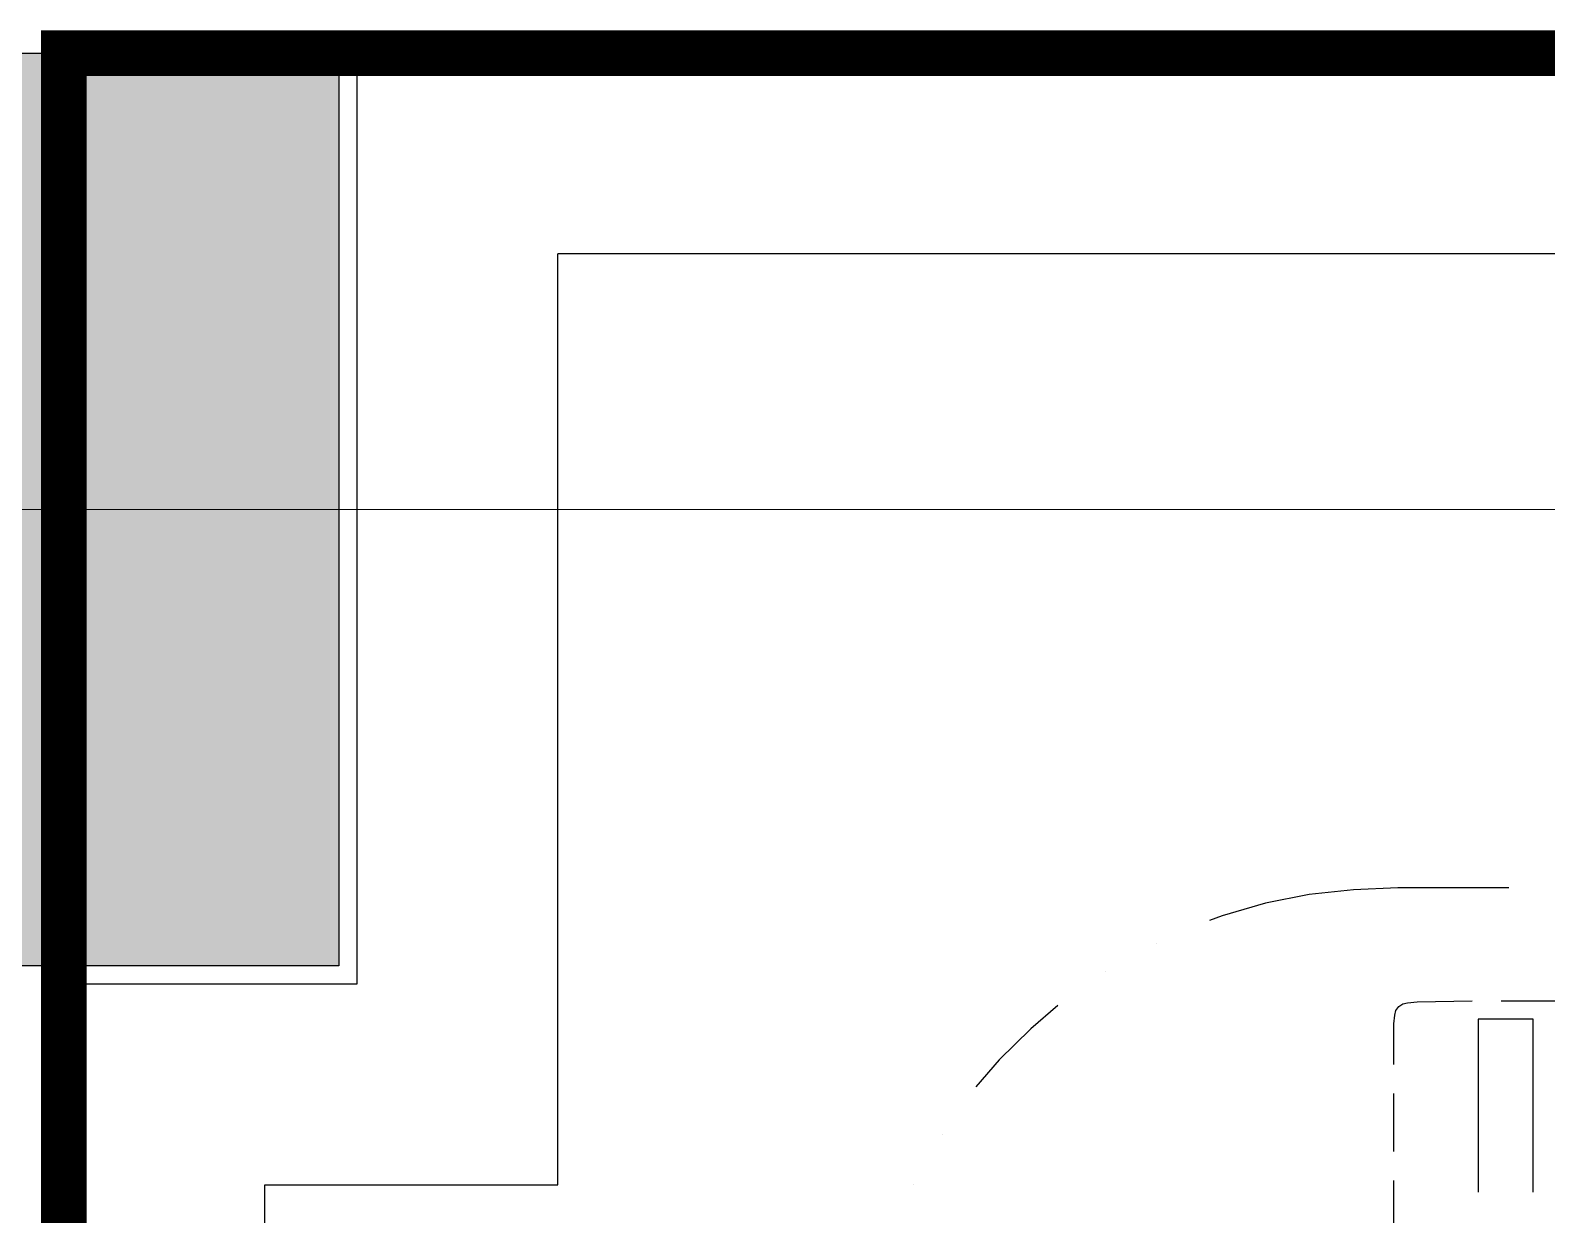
# Model space of a CAD drawing. Header units: metres. Extents: x -22 to 564, y 0 to 143.
# Drawn here: x 198.646 to 200.307, y 48.202 to 49.5 of the extents above; entities that cross this region are included whole.
import ezdxf

# ---------------------------------------------------------------- set-up
doc = ezdxf.new("R2010")
doc.units = ezdxf.units.M
for name, pattern in [('EJES630', [6.3, 5.5, -0.4, 0, -0.4]), ('XREF 2N NEURO-ONCOLOGIA$0$DASHED2', [0.375, 0.25, -0.125]), ('XREF 2N NEURO-ONCOLOGIA$0$PDF_IMPORT', [1, 0.8, -0.2])]:
    doc.linetypes.add(name, pattern=pattern)
doc.layers.add('EJES', color=11, linetype='EJES630', lineweight=0)
for name, color, linetype in [('XREF 2N NEURO-ONCOLOGIA$0$-CG-M-WALL', 7, 'Continuous'), ('XREF 2N NEURO-ONCOLOGIA$0$COLUMNAS', 6, 'Continuous'), ('XREF 2N NEURO-ONCOLOGIA$0$LOSA BLINDADA', 20, 'XREF 2N NEURO-ONCOLOGIA$0$DASHED2'), ('XREF 2N NEURO-ONCOLOGIA$0$Mobiliario Fijo', 40, 'Continuous'), ('XREF 2N NEURO-ONCOLOGIA$0$MUROS CON PROTECCION PLOMO', 5, 'Continuous')]:
    doc.layers.add(name, color=color, linetype=linetype)

# ---------------------------------------------------------------- blocks, each defined once
blk = doc.blocks.new('XREF 2N NEURO-ONCOLOGIA$0$C-1')
at = {"layer": 'XREF 2N NEURO-ONCOLOGIA$0$-CG-M-WALL', "true_color": 0x636466}
h = blk.add_hatch(color=251, dxfattribs=at)
h.dxf.hatch_style = 1
h.paths.add_polyline_path([(-0.5, -0.5), (-0.5, 0.5), (0.5, 0.5), (0.5, -0.5)])
blk.add_lwpolyline([(-0.5, -0.5), (-0.5, 0.5), (0.5, 0.5), (0.5, -0.5)], close=True)
blk = doc.blocks.new('XREF 2N NEURO-ONCOLOGIA$0$A$C2cc0210a')
at = {"linetype": 'XREF 2N NEURO-ONCOLOGIA$0$PDF_IMPORT', "lineweight": 25}
for points in [[(-0.944, 1.6359), (-1.0657, 1.6359), (-1.1144, 1.6338), (-1.1631, 1.6285), (-1.2107, 1.619), (-1.2583, 1.6052), (-1.2721, 1.5999)], [(-1.3303, 1.5745), (-1.3303, 1.5745)], [(-1.3864, 1.5438), (-1.3864, 1.5438)], [(-0.9525, 1.5121), (-0.8922, 1.5121), (-0.89, 1.5163), (-0.889, 1.5174), (-0.889, 1.5184), (-0.8879, 1.5195), (-0.8869, 1.5195), (-0.8837, 1.5195), (-0.8784, 1.5195), (-0.8721, 1.5195), (-0.8646, 1.5195), (-0.8594, 1.5195), (-0.8541, 1.5205), (-0.8371, 1.5205), (-0.8181, 1.5205), (-0.8054, 1.5205)], [(-1.4383, 1.5068), (-1.4679, 1.4814), (-1.5028, 1.4475), (-1.5282, 1.4179)], [(-1.07, 1.4422), (-1.07, 1.4454), (-1.07, 1.4867), (-1.0689, 1.4962), (-1.0678, 1.5015), (-1.0647, 1.5057), (-1.0604, 1.5089), (-1.0551, 1.51), (-1.0446, 1.511), (-0.9842, 1.5121)], [(-0.9176, 1.3025), (-0.9176, 1.492), (-0.9779, 1.492), (-0.9779, 1.3025)], [(-1.07, 1.347), (-1.07, 1.3597), (-1.07, 1.4031), (-1.07, 1.4105)], [(-1.5652, 1.366), (-1.5652, 1.366)], [(-1.597, 1.311), (-1.597, 1.311)]]:
    blk.add_lwpolyline(points, dxfattribs=at)
at = {"linetype": 'XREF 2N NEURO-ONCOLOGIA$0$PDF_IMPORT', "lineweight": 25, "ltscale": 2.010639}
blk.add_lwpolyline([(-1.07, 1.0612), (-1.07, 1.0782), (-1.07, 1.1766), (-1.07, 1.2708), (-1.07, 1.3152)], dxfattribs=at)
blk = doc.blocks.new('XREF 2N NEURO-ONCOLOGIA$0$A$C05695518')
blk.add_blockref('XREF 2N NEURO-ONCOLOGIA$0$A$C2cc0210a', (-0.0008, -0.0005))
blk = doc.blocks.new('XREF 2N NEURO-ONCOLOGIA')
at = {"layer": 'XREF 2N NEURO-ONCOLOGIA$0$LOSA BLINDADA', "const_width": 0.05}
blk.add_lwpolyline([(8.7639, 48.3588), (16.0239, 48.3588), (16.0239, 43.2319), (8.7639, 43.2319)], close=True, dxfattribs=at)
at = {"layer": 'XREF 2N NEURO-ONCOLOGIA$0$MUROS CON PROTECCION PLOMO'}
for p, q in [((12.5239, 48.1388, 0), (14.7839, 48.1388, 0)), ((14.7839, 48.1388, 0), (14.7839, 47.8176, 0)), ((16.0239, 43.2319), (16.0239, 48.0376)), ((14.7839, 47.8176, 0), (15.8039, 47.8176, 0)), ((15.8039, 43.4519), (15.8039, 47.8176, 0))]:
    blk.add_line(p, q, dxfattribs=at)
blk.add_lwpolyline([(12.5239, 48.3576), (15.0039, 48.3576), (15.0039, 48.0376), (16.0239, 48.0376)], dxfattribs=at)
at = {"layer": 'XREF 2N NEURO-ONCOLOGIA$0$COLUMNAS'}
blk.add_blockref('XREF 2N NEURO-ONCOLOGIA$0$C-1', (15.5239, 48.5576, 0), dxfattribs=at)
at = {"layer": 'XREF 2N NEURO-ONCOLOGIA$0$Mobiliario Fijo', "rotation": 270}
blk.add_blockref('XREF 2N NEURO-ONCOLOGIA$0$A$C05695518', (13.4739, 45.8305, 0), dxfattribs=at)

msp = doc.modelspace()

# ---------------------------------------------------------------- block references
at = {"rotation": 90}
msp.add_blockref('XREF 2N NEURO-ONCOLOGIA', (247.0412, 33.4511), dxfattribs=at)

# ---------------------------------------------------------------- next in the draw order: linework, layer by layer
at = {"layer": 'EJES'}
msp.add_line((192.036, 48.9751), (248.8132, 48.9751), dxfattribs=at)

doc.saveas('drawing.dxf')
